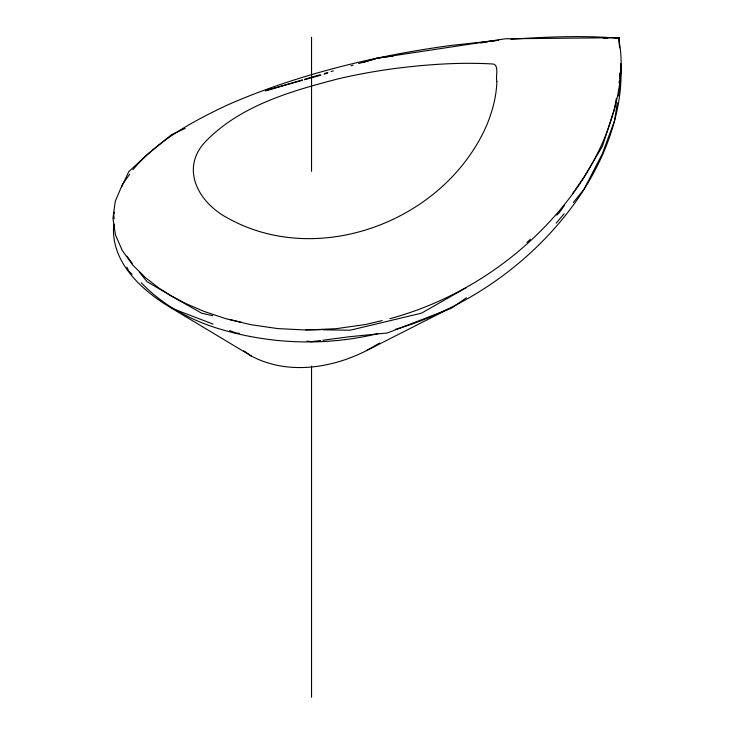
<?xml version="1.0" encoding="UTF-8"?>
<svg xmlns="http://www.w3.org/2000/svg" width="734" height="734" viewBox="0 0 734 734"><rect width="100%" height="100%" fill="white"/><g stroke="black" fill="none" stroke-linecap="round" stroke-linejoin="round"><path stroke-width="1.1" d="M113.733 224.732C110.284 262.102 142.139 290.838 171.646 308.225L251.156 355.926C286.985 375.166 331.373 368.514 366.385 350.678L448.758 308.858M114.192 224.173L114.119 229.614M617.303 102.742L614.56 120.715L602.394 153.645L583.879 189.482L573.3 202.511M618.34 95.998L620.23 83.639L619.955 73.473M616.321 98.53L614.56 108.65L602.394 146.323L583.879 177.417L572.841 193.253M619.056 82.795L619.441 80.547M619.835 78.299L620.147 72.666M114.33 212.135L113.687 215.383L114.192 218.659M121.716 186.821L128.753 171.673L147.039 154.736L171.646 134.616L185.179 128.422M564.4 205.364L559.207 212.814L556.73 215.09M129.689 174.197L122.578 184.078L115.266 201.299L112.963 218.347L115.458 234.88L122.284 250.533L132.634 264.91L145.387 277.599L159.03 288.159L171.646 296.16L201.621 313.179L212.658 315.675M132.918 169.701C157.672 140.304 192.363 121.633 226.595 105.393C268.314 86.933 311.996 73.372 356.32 62.785A632.203 365 0 0 1 451.795 45.352L498.505 40.278M564.143 213.796L556.152 223.182M530.324 239.367L526.957 242.385M466.42 297.738L451.447 308.225L387.258 332.988L350.146 336.667L322.896 340.209M379.661 343.072L366.385 350.678M466.154 287.719L421.463 313.179L350.146 330.236L322.896 329.795M265.341 90.988L302.555 79.832M395.342 329.456C467.356 308.133 532.187 262.836 575.851 201.602A632.203 365 0 0 0 606.045 146.479C616.303 120.202 622.735 91.869 620.67 63.537M324.125 74.226L327.382 73.244M363.192 62.418L377.304 58.151L505.331 38.801L619.331 37.682L619.569 47.838M304.757 79.189L320.143 74.73M324.538 73.455L327.841 72.501M331.135 71.537L333.337 70.904M350.925 65.803L353.118 65.17M358.614 63.574L377.304 58.151L393.121 56.032M267.387 90.025L302.316 80.355M304.5 79.749L320.868 75.217M382.194 320.547L365.771 324.483L335.943 328.704L306.417 330.034L277.773 328.593L250.67 324.657L225.769 318.675L203.786 311.317L185.491 303.436L171.646 296.16L147.039 281.663L139.304 272.112M389.864 318.703C464.172 298.619 531.058 252.157 575.851 189.528A632.203 365 0 0 0 606.045 134.414C617.367 104.191 625.643 70.326 618.432 38.205C582.695 35.269 546.683 36.884 510.956 39.251M377.817 333.658C327.997 345.723 275.122 344.475 225.769 330.75C193.959 322.024 164.141 306.803 141.222 282.709M480.77 42.994L483 42.627M485.238 42.26L487.477 41.893M489.716 41.535L496.423 40.443M320.63 340.503L311.546 341.677L307.005 341.09M603.366 38.278L607.926 38.113M614.771 37.856L619.331 37.682L619.331 45.636M305.867 329.704L320.63 329.759M239.201 333.319L235.834 332.988L229.614 330.557M229.21 319.418L241.284 322.29M171.646 308.225L213.025 324.07M251.156 355.926L243.853 350.806M132.074 274.241L128.753 271.167L126.872 267.121M132.267 263.433L126.973 256.157M311.546 37.269L311.546 171.343M311.546 366.138L311.546 697.3M496.881 81.465C496.45 95.328 493.055 108.953 488.064 121.844A377.239 217.796 0 0 1 470.099 154.828C418.499 229.522 309.711 263.423 228.292 218.393C199.116 203.346 179.068 168.857 206.006 141.038C241.027 105.32 291.315 91.007 338.392 78.786A377.239 217.796 0 0 1 395.516 68.418C427.94 64.344 460.741 62.06 493.413 64.032C499.349 65.601 495.358 76.905 496.881 81.465"/></g></svg>
